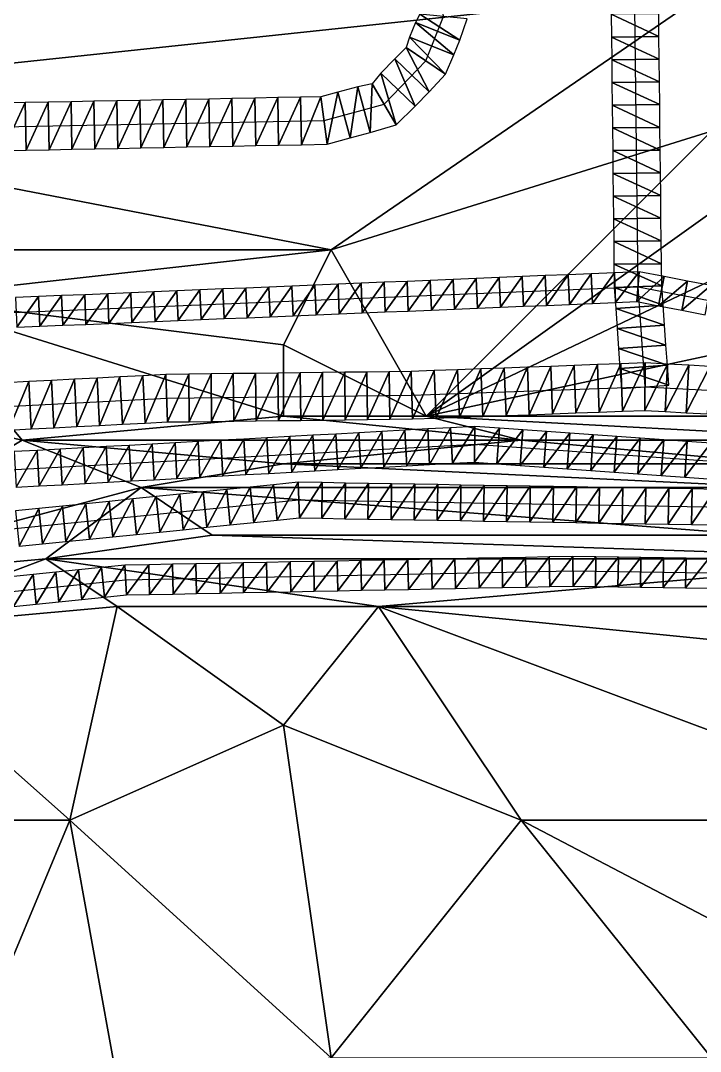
# Model space of a CAD drawing. Header units: metres. Extents: x -1103 to 901, y -902 to 905.
# Drawn here: x 75.9 to 133.1, y 146.5 to 233.3 of the extents above; entities that cross this region are included whole.
import ezdxf

# ---------------------------------------------------------------- set-up
doc = ezdxf.new("R2010")
doc.units = ezdxf.units.M
for name, color, linetype in [('OSM_PATH_AXES', 30, 'CONTINUOUS'), ('OSM_PATH_SURFACE', 30, 'CONTINUOUS'), ('OSM_ROAD_AXES', 2, 'CONTINUOUS'), ('OSM_ROAD_SURFACE', 9, 'CONTINUOUS'), ('OSM_TERRAIN', 3, 'CONTINUOUS')]:
    doc.layers.add(name, color=color, linetype=linetype)

msp = doc.modelspace()

# ---------------------------------------------------------------- linework, layer by layer
at = {"layer": 'OSM_PATH_AXES'}
for points in [[(-364.453, 59.153, 16.179), (-341.804, 70.058, 13.161), (-295.102, 90.683, 15.142), (-263.51, 105.447, 16.234), (-230.957, 122.599, 15.848), (-202.516, 135.793, 14.359), (-165.64, 145.503, 14.643), (-151.049, 149.34, 14.507), (-121.105, 157.215, 17.198), (-120.32, 157.425, 17.314), (-92.741, 166.36, 19.621), (-57.524, 175.683, 15.839), (-38.357, 180.704, 12.909), (-12.038, 188.18, 11.367), (16.216, 197.834, 13.39), (43.983, 204.945, 16.196), (54.55, 206.195, 16.411), (69.683, 208.506, 16.69), (127.826, 210.906, 16.029), (196.458, 197.69, 10.186)], [(143.257, 186.653, 12.843), (122.354, 186.952, 13.89), (84.705, 186.211, 15.717), (44.536, 182.086, 15.402), (18.515, 175.528, 11.884), (-4.09, 169.722, 9.372), (-37.45, 160.588, 9.181), (-72.435, 150.867, 11.8), (-113.787, 139.675, 12.889), (-137.365, 132.929, 12.352), (-150.85, 129.069, 12.113), (-169.83, 122.589, 11.608), (-190.312, 116.042, 11.88), (-211.336, 108.455, 13.007), (-235.135, 97.739, 13.162), (-263.223, 83.904, 13.248), (-287.718, 73.188, 12.414), (-315.551, 58.8, 10.88), (-350.746, 39.148, 13.019), (-374.334, 32.003, 16.515), (-405.462, 18.047, 17.05), (-437.816, -4.37, 15.202), (-467.871, -29.828, 13.844), (-502.07, -69.187, 12.193)]]:
    msp.add_polyline3d(points, dxfattribs=at)
at = {"layer": 'OSM_PATH_SURFACE'}
for points in [[(116.249, 209.177, 16.129), (118.084, 211.755, 16.112), (116.146, 211.675, 16.131)], [(116.249, 209.177, 16.129), (118.187, 209.257, 16.111), (118.084, 211.755, 16.112)], [(118.187, 209.257, 16.111), (120.022, 211.835, 16.094), (118.084, 211.755, 16.112)], [(118.187, 209.257, 16.111), (120.125, 209.337, 16.107), (120.022, 211.835, 16.094)], [(120.125, 209.337, 16.107), (121.96, 211.915, 16.076), (120.022, 211.835, 16.094)], [(120.125, 209.337, 16.107), (122.063, 209.417, 16.124), (121.96, 211.915, 16.076)], [(122.063, 209.417, 16.124), (123.898, 211.995, 16.093), (121.96, 211.915, 16.076)], [(122.063, 209.417, 16.124), (124.001, 209.497, 16.129), (123.898, 211.995, 16.093)], [(124.001, 209.497, 16.129), (125.836, 212.075, 16.109), (123.898, 211.995, 16.093)], [(124.001, 209.497, 16.129), (125.939, 209.577, 16.117), (125.836, 212.075, 16.109)], [(125.939, 209.577, 16.117), (127.921, 212.152, 16.113), (125.836, 212.075, 16.109)], [(125.939, 209.577, 16.117), (127.731, 209.66, 16.105), (127.921, 212.152, 16.113)], [(127.731, 209.66, 16.105), (130.023, 211.756, 16.098), (127.921, 212.152, 16.113)], [(127.731, 209.66, 16.105), (129.55, 209.301, 16.092), (130.023, 211.756, 16.098)], [(129.55, 209.301, 16.092), (131.984, 211.378, 16.084), (130.023, 211.756, 16.098)], [(94.93, 208.297, 16.677), (96.765, 210.875, 16.501), (94.827, 210.795, 16.519)], [(94.93, 208.297, 16.677), (96.868, 208.377, 16.659), (96.765, 210.875, 16.501)], [(96.868, 208.377, 16.659), (98.703, 210.955, 16.482), (96.765, 210.875, 16.501)], [(96.868, 208.377, 16.659), (98.806, 208.457, 16.64), (98.703, 210.955, 16.482)], [(98.806, 208.457, 16.64), (100.641, 211.035, 16.456), (98.703, 210.955, 16.482)], [(98.806, 208.457, 16.64), (100.744, 208.537, 16.532), (100.641, 211.035, 16.456)], [(100.744, 208.537, 16.532), (102.579, 211.115, 16.322), (100.641, 211.035, 16.456)], [(100.744, 208.537, 16.532), (102.682, 208.617, 16.398), (102.579, 211.115, 16.322)], [(102.682, 208.617, 16.398), (104.517, 211.195, 16.241), (102.579, 211.115, 16.322)], [(102.682, 208.617, 16.398), (104.62, 208.697, 16.264), (104.517, 211.195, 16.241)], [(104.62, 208.697, 16.264), (106.455, 211.275, 16.223), (104.517, 211.195, 16.241)], [(104.62, 208.697, 16.264), (106.558, 208.777, 16.222), (106.455, 211.275, 16.223)], [(106.558, 208.777, 16.222), (108.393, 211.355, 16.205), (106.455, 211.275, 16.223)], [(106.558, 208.777, 16.222), (108.496, 208.857, 16.203), (108.393, 211.355, 16.205)], [(108.496, 208.857, 16.203), (110.331, 211.435, 16.186), (108.393, 211.355, 16.205)], [(108.496, 208.857, 16.203), (110.434, 208.937, 16.185), (110.331, 211.435, 16.186)], [(110.434, 208.937, 16.185), (112.269, 211.515, 16.168), (110.331, 211.435, 16.186)], [(110.434, 208.937, 16.185), (112.373, 209.017, 16.166), (112.269, 211.515, 16.168)], [(112.373, 209.017, 16.166), (114.208, 211.595, 16.149), (112.269, 211.515, 16.168)], [(112.373, 209.017, 16.166), (114.311, 209.097, 16.148), (114.208, 211.595, 16.149)], [(114.311, 209.097, 16.148), (116.146, 211.675, 16.131), (114.208, 211.595, 16.149)], [(114.311, 209.097, 16.148), (116.249, 209.177, 16.129), (116.146, 211.675, 16.131)], [(129.55, 209.301, 16.092), (131.511, 208.923, 16.056), (131.984, 211.378, 16.084)], [(131.511, 208.923, 16.056), (133.945, 211.001, 16.063), (131.984, 211.378, 16.084)], [(131.511, 208.923, 16.056), (133.472, 208.546, 16.021), (133.945, 211.001, 16.063)], [(75.549, 207.497, 16.763), (77.384, 210.075, 16.685), (75.446, 209.995, 16.703)], [(75.549, 207.497, 16.763), (77.487, 207.577, 16.769), (77.384, 210.075, 16.685)], [(77.487, 207.577, 16.769), (79.322, 210.155, 16.666), (77.384, 210.075, 16.685)], [(77.487, 207.577, 16.769), (79.425, 207.657, 16.775), (79.322, 210.155, 16.666)], [(79.425, 207.657, 16.775), (81.26, 210.235, 16.648), (79.322, 210.155, 16.666)], [(79.425, 207.657, 16.775), (81.363, 207.737, 16.78), (81.26, 210.235, 16.648)], [(81.363, 207.737, 16.78), (83.198, 210.315, 16.629), (81.26, 210.235, 16.648)], [(81.363, 207.737, 16.78), (83.301, 207.817, 16.786), (83.198, 210.315, 16.629)], [(83.301, 207.817, 16.786), (85.136, 210.395, 16.611), (83.198, 210.315, 16.629)], [(83.301, 207.817, 16.786), (85.239, 207.897, 16.769), (85.136, 210.395, 16.611)], [(85.239, 207.897, 16.769), (87.074, 210.475, 16.593), (85.136, 210.395, 16.611)], [(85.239, 207.897, 16.769), (87.177, 207.977, 16.751), (87.074, 210.475, 16.593)], [(87.177, 207.977, 16.751), (89.012, 210.555, 16.574), (87.074, 210.475, 16.593)], [(87.177, 207.977, 16.751), (89.115, 208.057, 16.732), (89.012, 210.555, 16.574)], [(89.115, 208.057, 16.732), (90.95, 210.635, 16.556), (89.012, 210.555, 16.574)], [(89.115, 208.057, 16.732), (91.053, 208.137, 16.714), (90.95, 210.635, 16.556)], [(91.053, 208.137, 16.714), (92.888, 210.715, 16.537), (90.95, 210.635, 16.556)], [(91.053, 208.137, 16.714), (92.992, 208.217, 16.696), (92.888, 210.715, 16.537)], [(92.992, 208.217, 16.696), (94.827, 210.795, 16.519), (92.888, 210.715, 16.537)], [(92.992, 208.217, 16.696), (94.93, 208.297, 16.677), (94.827, 210.795, 16.519)], [(84.63, 187.459, 15.821), (82.664, 187.258, 15.912), (82.92, 184.771, 15.874)], [(84.63, 187.459, 15.821), (82.92, 184.771, 15.874), (84.78, 184.964, 15.78)], [(86.662, 187.5, 15.723), (84.63, 187.459, 15.821), (84.78, 184.964, 15.78)], [(86.662, 187.5, 15.723), (84.78, 184.964, 15.78), (86.711, 185, 15.681)], [(88.643, 187.539, 15.628), (86.662, 187.5, 15.723), (86.711, 185, 15.681)], [(88.643, 187.539, 15.628), (86.711, 185, 15.681), (88.693, 185.039, 15.58)], [(90.625, 187.578, 15.532), (88.643, 187.539, 15.628), (88.693, 185.039, 15.58)], [(90.625, 187.578, 15.532), (88.693, 185.039, 15.58), (90.674, 185.078, 15.479)], [(92.606, 187.617, 15.437), (90.625, 187.578, 15.532), (90.674, 185.078, 15.479)], [(92.606, 187.617, 15.437), (90.674, 185.078, 15.479), (92.656, 185.117, 15.377)], [(94.588, 187.656, 15.342), (92.606, 187.617, 15.437), (92.656, 185.117, 15.377)], [(94.588, 187.656, 15.342), (92.656, 185.117, 15.377), (94.637, 185.156, 15.276)], [(96.57, 187.695, 15.247), (94.588, 187.656, 15.342), (94.637, 185.156, 15.276)], [(96.57, 187.695, 15.247), (94.637, 185.156, 15.276), (96.619, 185.195, 15.175)], [(98.551, 187.734, 15.151), (96.57, 187.695, 15.247), (96.619, 185.195, 15.175)], [(98.551, 187.734, 15.151), (96.619, 185.195, 15.175), (98.6, 185.234, 15.077)], [(100.533, 187.773, 15.056), (98.551, 187.734, 15.151), (98.6, 185.234, 15.077)], [(100.533, 187.773, 15.056), (98.6, 185.234, 15.077), (100.582, 185.273, 14.981)], [(102.514, 187.812, 14.961), (100.533, 187.773, 15.056), (100.582, 185.273, 14.981)], [(102.514, 187.812, 14.961), (100.582, 185.273, 14.981), (102.563, 185.312, 14.886)], [(104.496, 187.851, 14.865), (102.514, 187.812, 14.961), (102.563, 185.312, 14.886)], [(104.496, 187.851, 14.865), (102.563, 185.312, 14.886), (104.545, 185.351, 14.791)], [(106.477, 187.89, 14.77), (104.496, 187.851, 14.865), (104.545, 185.351, 14.791)], [(106.477, 187.89, 14.77), (104.545, 185.351, 14.791), (106.526, 185.39, 14.695)], [(108.459, 187.929, 14.675), (106.477, 187.89, 14.77), (106.526, 185.39, 14.695)], [(108.459, 187.929, 14.675), (106.526, 185.39, 14.695), (108.508, 185.429, 14.6)], [(110.44, 187.968, 14.579), (108.459, 187.929, 14.675), (108.508, 185.429, 14.6)], [(110.44, 187.968, 14.579), (108.508, 185.429, 14.6), (110.489, 185.468, 14.505)], [(112.422, 188.007, 14.486), (110.44, 187.968, 14.579), (110.489, 185.468, 14.505)], [(112.422, 188.007, 14.486), (110.489, 185.468, 14.505), (112.471, 185.507, 14.409)], [(114.403, 188.046, 14.4), (112.422, 188.007, 14.486), (112.471, 185.507, 14.409)], [(114.403, 188.046, 14.4), (112.471, 185.507, 14.409), (114.453, 185.546, 14.314)], [(116.385, 188.085, 14.314), (114.403, 188.046, 14.4), (114.453, 185.546, 14.314)], [(116.385, 188.085, 14.314), (114.453, 185.546, 14.314), (116.434, 185.585, 14.219)], [(118.366, 188.124, 14.228), (116.385, 188.085, 14.314), (116.434, 185.585, 14.219)], [(118.366, 188.124, 14.228), (116.434, 185.585, 14.219), (118.416, 185.624, 14.123)], [(120.348, 188.163, 14.142), (118.366, 188.124, 14.228), (118.416, 185.624, 14.123)], [(120.348, 188.163, 14.142), (118.416, 185.624, 14.123), (120.397, 185.663, 14.028)], [(122.35, 188.202, 14.055), (120.348, 188.163, 14.142), (120.397, 185.663, 14.028)], [(122.35, 188.202, 14.055), (120.397, 185.663, 14.028), (122.358, 185.702, 13.934)], [(124.272, 188.175, 13.954), (122.35, 188.202, 14.055), (122.358, 185.702, 13.934)], [(124.272, 188.175, 13.954), (122.358, 185.702, 13.934), (124.236, 185.675, 13.842)], [(126.172, 188.148, 13.855), (124.272, 188.175, 13.954), (124.236, 185.675, 13.842)], [(126.172, 188.148, 13.855), (124.236, 185.675, 13.842), (126.137, 185.648, 13.745)], [(128.073, 188.121, 13.755), (126.172, 188.148, 13.855), (126.137, 185.648, 13.745)], [(128.073, 188.121, 13.755), (126.137, 185.648, 13.745), (128.037, 185.621, 13.645)], [(129.973, 188.093, 13.655), (128.073, 188.121, 13.755), (128.037, 185.621, 13.645)], [(129.973, 188.093, 13.655), (128.037, 185.621, 13.645), (129.937, 185.594, 13.544)], [(131.873, 188.066, 13.555), (129.973, 188.093, 13.655), (129.937, 185.594, 13.544)], [(131.873, 188.066, 13.555), (129.937, 185.594, 13.544), (131.837, 185.567, 13.444)], [(133.773, 188.039, 13.455), (131.873, 188.066, 13.555), (131.837, 185.567, 13.444)], [(133.773, 188.039, 13.455), (131.837, 185.567, 13.444), (133.738, 185.539, 13.344)], [(76.926, 186.669, 16.173), (75.013, 186.473, 16.25), (75.269, 183.986, 16.18)], [(76.926, 186.669, 16.173), (75.269, 183.986, 16.18), (77.181, 184.182, 16.103)], [(78.839, 186.865, 16.097), (76.926, 186.669, 16.173), (77.181, 184.182, 16.103)], [(78.839, 186.865, 16.097), (77.181, 184.182, 16.103), (79.094, 184.379, 16.027)], [(80.752, 187.062, 16.008), (78.839, 186.865, 16.097), (79.094, 184.379, 16.027)], [(80.752, 187.062, 16.008), (79.094, 184.379, 16.027), (81.007, 184.575, 15.951)], [(82.664, 187.258, 15.912), (80.752, 187.062, 16.008), (81.007, 184.575, 15.951)], [(82.664, 187.258, 15.912), (81.007, 184.575, 15.951), (82.92, 184.771, 15.874)]]:
    msp.add_3dface(points, dxfattribs=at)
at = {"layer": 'OSM_ROAD_AXES'}
for points in [[(21.533, 220.638, 15.284), (43.275, 222.971, 16.087), (68.555, 224.243, 16.043), (101.407, 224.896, 16.074), (106.459, 226.267, 16.066), (109.963, 229.916, 16.032), (111.466, 233.643, 15.997), (107.708, 271.067, 14.313), (105.011, 294.423, 14.925), (102.391, 315.823, 14.605), (98.025, 345.66, 14.245), (92.553, 382.243, 10.988), (91.282, 387.186, 10.388), (89.359, 392.672, 9.962), (83.688, 401.441, 9.343), (76.68, 410.454, 8.796), (72.9, 413.85, 8.624), (68.08, 415.32, 8.564), (62.299, 414.292, 8.719), (57.856, 410.897, 9.039), (4.488, 356.265, 14.73)], [(128.423, 202.49, 15.851), (127.826, 210.906, 16.029), (127.483, 241.506, 15.728), (126.334, 274.086, 14.216), (125.704, 293.306, 13.958)], [(-198.127, 130.982, 13.763), (-148.242, 145.403, 14.161), (-119.491, 153.72, 16.472), (-96.964, 160.234, 18.352), (-36.953, 175.738, 12.061), (3.04, 187.306, 11.626), (41.905, 197.182, 16.052), (54.318, 199.482, 16.67), (70.899, 200.632, 16.818), (88.165, 201.517, 16.692), (108.791, 201.771, 16.13), (128.423, 202.49, 15.851), (142.682, 201.727, 15.306), (159.981, 200.687, 13.912), (196.204, 192.824, 9.832), (234.715, 183.623, 11.492), (340.831, 155.71, 17.129)], [(-370.819, 47.165, 17.241), (-335.923, 64.163, 12.317), (-224.192, 116.849, 14.848), (-198.249, 125.232, 13.23), (-152.763, 138.735, 13.315), (-145.379, 140.891, 13.6), (-102.955, 153.311, 16.503), (-45.442, 167.599, 12.299), (-35.737, 170.397, 10.915), (4.521, 182.031, 11.083), (38.467, 191.453, 15.186), (65.748, 194.992, 16.796), (114.075, 197.646, 15.56), (161.506, 194.251, 12.963)], [(140.129, 192.249, 14.001), (99.285, 192.946, 15.816), (43.983, 187.35, 15.57), (-34.145, 167.267, 10.105), (-45.807, 164.27, 11.675), (-84.395, 153.631, 14.759), (-133.253, 139.94, 13.632), (-141.886, 137.408, 13.111), (-162.081, 131.48, 12.502), (-196.027, 118.596, 12.56), (-220.81, 108.422, 13.68), (-332.143, 55.327, 11.351), (-361.634, 42.897, 15.237), (-380.911, 35.067, 18.339), (-406.633, 22.769, 18.543), (-417.997, 23.255, 18.52)]]:
    msp.add_polyline3d(points, dxfattribs=at)
at = {"layer": 'OSM_ROAD_SURFACE'}
for points in [[(112.82, 231.653, 16.068), (109.475, 233.831, 16.051), (109.11, 233.149, 16.048)], [(112.82, 231.653, 16.068), (113.457, 233.455, 16.05), (109.475, 233.831, 16.051)], [(129.59, 231.966, 16.064), (129.569, 233.878, 16.065), (125.569, 233.834, 16.06)], [(129.59, 231.966, 16.064), (125.569, 233.834, 16.06), (125.59, 231.921, 16.08)], [(112.319, 230.41, 16.08), (109.11, 233.149, 16.048), (108.609, 231.907, 16.061)], [(112.319, 230.41, 16.08), (112.82, 231.653, 16.068), (109.11, 233.149, 16.048)], [(111.618, 228.793, 16.096), (108.609, 231.907, 16.061), (108.308, 231.04, 16.069)], [(111.618, 228.793, 16.096), (112.319, 230.41, 16.08), (108.609, 231.907, 16.061)], [(129.611, 230.053, 16.046), (129.59, 231.966, 16.064), (125.59, 231.921, 16.08)], [(129.611, 230.053, 16.046), (125.59, 231.921, 16.08), (125.612, 230.009, 16.095)], [(110.238, 227.315, 16.109), (108.308, 231.04, 16.069), (107.352, 230.085, 16.078)], [(110.238, 227.315, 16.109), (111.618, 228.793, 16.096), (108.308, 231.04, 16.069)], [(109.07, 226.098, 16.12), (107.352, 230.085, 16.078), (106.184, 228.869, 16.089)], [(109.07, 226.098, 16.12), (110.238, 227.315, 16.109), (107.352, 230.085, 16.078)], [(129.633, 228.141, 16.027), (129.611, 230.053, 16.046), (125.612, 230.009, 16.095)], [(129.633, 228.141, 16.027), (125.612, 230.009, 16.095), (125.633, 228.096, 16.077)], [(107.471, 224.542, 16.135), (106.184, 228.869, 16.089), (105.447, 227.992, 16.097)], [(107.471, 224.542, 16.135), (109.07, 226.098, 16.12), (106.184, 228.869, 16.089)], [(103.615, 223.423, 16.142), (104.251, 227.74, 16.098), (102.567, 227.283, 16.101)], [(103.615, 223.423, 16.142), (105.299, 223.88, 16.139), (104.251, 227.74, 16.098)], [(105.299, 223.88, 16.139), (105.447, 227.992, 16.097), (104.251, 227.74, 16.098)], [(105.299, 223.88, 16.139), (107.471, 224.542, 16.135), (105.447, 227.992, 16.097)], [(129.654, 226.228, 16.009), (129.633, 228.141, 16.027), (125.633, 228.096, 16.077)], [(129.654, 226.228, 16.009), (125.633, 228.096, 16.077), (125.655, 226.184, 16.058)], [(78.257, 222.435, 16.122), (80.11, 226.473, 16.083), (78.178, 226.435, 16.081)], [(78.257, 222.435, 16.122), (80.19, 222.474, 16.124), (80.11, 226.473, 16.083)], [(80.19, 222.474, 16.124), (82.043, 226.511, 16.085), (80.11, 226.473, 16.083)], [(80.19, 222.474, 16.124), (82.122, 222.512, 16.126), (82.043, 226.511, 16.085)], [(82.122, 222.512, 16.126), (83.975, 226.55, 16.087), (82.043, 226.511, 16.085)], [(82.122, 222.512, 16.126), (84.055, 222.551, 16.128), (83.975, 226.55, 16.087)], [(84.055, 222.551, 16.128), (85.908, 226.588, 16.089), (83.975, 226.55, 16.087)], [(84.055, 222.551, 16.128), (85.987, 222.589, 16.13), (85.908, 226.588, 16.089)], [(85.987, 222.589, 16.13), (87.84, 226.627, 16.091), (85.908, 226.588, 16.089)], [(85.987, 222.589, 16.13), (87.92, 222.627, 16.132), (87.84, 226.627, 16.091)], [(87.92, 222.627, 16.132), (89.773, 226.665, 16.092), (87.84, 226.627, 16.091)], [(87.92, 222.627, 16.132), (89.852, 222.666, 16.133), (89.773, 226.665, 16.092)], [(89.852, 222.666, 16.133), (91.705, 226.703, 16.094), (89.773, 226.665, 16.092)], [(89.852, 222.666, 16.133), (91.785, 222.704, 16.135), (91.705, 226.703, 16.094)], [(91.785, 222.704, 16.135), (93.638, 226.742, 16.096), (91.705, 226.703, 16.094)], [(91.785, 222.704, 16.135), (93.717, 222.742, 16.137), (93.638, 226.742, 16.096)], [(93.717, 222.742, 16.137), (95.57, 226.78, 16.098), (93.638, 226.742, 16.096)], [(93.717, 222.742, 16.137), (95.65, 222.781, 16.139), (95.57, 226.78, 16.098)], [(95.65, 222.781, 16.139), (97.503, 226.818, 16.1), (95.57, 226.78, 16.098)], [(95.65, 222.781, 16.139), (97.582, 222.819, 16.141), (97.503, 226.818, 16.1)], [(97.582, 222.819, 16.141), (99.435, 226.857, 16.102), (97.503, 226.818, 16.1)], [(97.582, 222.819, 16.141), (99.515, 222.858, 16.143), (99.435, 226.857, 16.102)], [(99.515, 222.858, 16.143), (101.136, 226.877, 16.103), (99.435, 226.857, 16.102)], [(99.515, 222.858, 16.143), (101.679, 222.914, 16.144), (101.136, 226.877, 16.103)], [(101.679, 222.914, 16.144), (102.567, 227.283, 16.101), (101.136, 226.877, 16.103)], [(101.679, 222.914, 16.144), (103.615, 223.423, 16.142), (102.567, 227.283, 16.101)], [(74.393, 222.359, 16.119), (76.246, 226.396, 16.08), (74.313, 226.358, 16.078)], [(74.393, 222.359, 16.119), (76.325, 222.397, 16.121), (76.246, 226.396, 16.08)], [(76.325, 222.397, 16.121), (78.178, 226.435, 16.081), (76.246, 226.396, 16.08)], [(76.325, 222.397, 16.121), (78.257, 222.435, 16.122), (78.178, 226.435, 16.081)], [(129.676, 224.316, 15.99), (129.654, 226.228, 16.009), (125.655, 226.184, 16.058)], [(129.676, 224.316, 15.99), (125.655, 226.184, 16.058), (125.676, 224.271, 16.039)], [(129.697, 222.403, 15.974), (129.676, 224.316, 15.99), (125.676, 224.271, 16.039)], [(129.697, 222.403, 15.974), (125.676, 224.271, 16.039), (125.697, 222.359, 16.021)], [(129.719, 220.491, 15.973), (129.697, 222.403, 15.974), (125.697, 222.359, 16.021)], [(129.719, 220.491, 15.973), (125.697, 222.359, 16.021), (125.719, 220.446, 16.011)], [(129.74, 218.578, 15.994), (129.719, 220.491, 15.973), (125.719, 220.446, 16.011)], [(129.74, 218.578, 15.994), (125.719, 220.446, 16.011), (125.74, 218.534, 16.011)], [(129.761, 216.666, 16.03), (129.74, 218.578, 15.994), (125.74, 218.534, 16.011)], [(129.761, 216.666, 16.03), (125.74, 218.534, 16.011), (125.762, 216.621, 16.01)], [(129.783, 214.753, 16.066), (129.761, 216.666, 16.03), (125.762, 216.621, 16.01)], [(129.783, 214.753, 16.066), (125.762, 216.621, 16.01), (125.783, 214.709, 16.03)], [(129.804, 212.841, 16.073), (129.783, 214.753, 16.066), (125.783, 214.709, 16.03)], [(129.804, 212.841, 16.073), (125.783, 214.709, 16.03), (125.804, 212.796, 16.065)], [(129.824, 210.984, 16.066), (129.804, 212.841, 16.073), (125.804, 212.796, 16.065)], [(129.824, 210.984, 16.066), (125.804, 212.796, 16.065), (125.827, 210.828, 16.092)], [(129.94, 209.364, 16.058), (129.824, 210.984, 16.066), (125.827, 210.828, 16.092)], [(129.94, 209.364, 16.058), (125.827, 210.828, 16.092), (125.95, 209.081, 16.085)], [(130.059, 207.681, 16.022), (129.94, 209.364, 16.058), (125.95, 209.081, 16.085)], [(130.059, 207.681, 16.022), (125.95, 209.081, 16.085), (126.069, 207.398, 16.074)], [(130.179, 205.998, 15.987), (130.059, 207.681, 16.022), (126.069, 207.398, 16.074)], [(130.179, 205.998, 15.987), (126.069, 207.398, 16.074), (126.189, 205.715, 16.039)], [(130.298, 204.315, 15.95), (130.179, 205.998, 15.987), (126.189, 205.715, 16.039)], [(130.298, 204.315, 15.95), (126.189, 205.715, 16.039), (126.308, 204.032, 16.003)], [(110.827, 199.844, 16.094), (112.644, 203.914, 16.133), (110.681, 203.842, 16.151)], [(110.827, 199.844, 16.094), (112.791, 199.916, 16.054), (112.644, 203.914, 16.133)], [(112.791, 199.916, 16.054), (114.607, 203.986, 16.126), (112.644, 203.914, 16.133)], [(112.791, 199.916, 16.054), (114.754, 199.988, 16.054), (114.607, 203.986, 16.126)], [(114.754, 199.988, 16.054), (116.571, 204.057, 16.128), (114.607, 203.986, 16.126)], [(114.754, 199.988, 16.054), (116.717, 200.06, 16.023), (116.571, 204.057, 16.128)], [(116.717, 200.06, 16.023), (118.534, 204.129, 16.116), (116.571, 204.057, 16.128)], [(116.717, 200.06, 16.023), (118.68, 200.132, 15.986), (118.534, 204.129, 16.116)], [(118.68, 200.132, 15.986), (120.497, 204.201, 16.09), (118.534, 204.129, 16.116)], [(118.68, 200.132, 15.986), (120.643, 200.204, 15.95), (120.497, 204.201, 16.09)], [(120.643, 200.204, 15.95), (122.46, 204.273, 16.063), (120.497, 204.201, 16.09)], [(120.643, 200.204, 15.95), (122.606, 200.276, 15.913), (122.46, 204.273, 16.063)], [(122.606, 200.276, 15.913), (124.423, 204.345, 16.036), (122.46, 204.273, 16.063)], [(122.606, 200.276, 15.913), (124.569, 200.348, 15.876), (124.423, 204.345, 16.036)], [(124.569, 200.348, 15.876), (126.386, 204.417, 16.01), (124.423, 204.345, 16.036)], [(124.569, 200.348, 15.876), (126.533, 200.419, 15.84), (126.386, 204.417, 16.01)], [(130.418, 202.631, 15.867), (130.298, 204.315, 15.95), (126.308, 204.032, 16.003)], [(130.418, 202.631, 15.867), (126.308, 204.032, 16.003), (126.428, 202.349, 15.935)], [(126.533, 200.419, 15.84), (128.435, 204.49, 15.981), (126.386, 204.417, 16.01)], [(126.533, 200.419, 15.84), (128.41, 200.49, 15.805), (128.435, 204.49, 15.981)], [(128.41, 200.49, 15.805), (130.312, 204.392, 15.952), (128.435, 204.49, 15.981)], [(128.41, 200.49, 15.805), (130.098, 200.397, 15.766), (130.312, 204.392, 15.952)], [(130.098, 200.397, 15.766), (132.094, 204.296, 15.912), (130.312, 204.392, 15.952)], [(130.098, 200.397, 15.766), (131.881, 200.302, 15.725), (132.094, 204.296, 15.912)], [(131.881, 200.302, 15.725), (133.877, 204.201, 15.871), (132.094, 204.296, 15.912)], [(131.881, 200.302, 15.725), (133.663, 200.207, 15.684), (133.877, 204.201, 15.871)], [(76.756, 198.93, 16.862), (78.47, 203.023, 16.779), (76.552, 202.924, 16.793)], [(76.756, 198.93, 16.862), (78.675, 199.028, 16.847), (78.47, 203.023, 16.779)], [(78.675, 199.028, 16.847), (80.389, 203.121, 16.765), (78.47, 203.023, 16.779)], [(78.675, 199.028, 16.847), (80.593, 199.126, 16.833), (80.389, 203.121, 16.765)], [(80.593, 199.126, 16.833), (82.307, 203.219, 16.75), (80.389, 203.121, 16.765)], [(80.593, 199.126, 16.833), (82.512, 199.225, 16.819), (82.307, 203.219, 16.75)], [(82.512, 199.225, 16.819), (84.226, 203.318, 16.736), (82.307, 203.219, 16.75)], [(82.512, 199.225, 16.819), (84.43, 199.323, 16.805), (84.226, 203.318, 16.736)], [(84.43, 199.323, 16.805), (86.144, 203.416, 16.722), (84.226, 203.318, 16.736)], [(84.43, 199.323, 16.805), (86.349, 199.421, 16.791), (86.144, 203.416, 16.722)], [(86.349, 199.421, 16.791), (88.101, 203.516, 16.72), (86.144, 203.416, 16.722)], [(86.349, 199.421, 16.791), (88.229, 199.518, 16.777), (88.101, 203.516, 16.72)], [(88.229, 199.518, 16.777), (90.015, 203.54, 16.725), (88.101, 203.516, 16.72)], [(88.229, 199.518, 16.777), (90.065, 199.54, 16.765), (90.015, 203.54, 16.725)], [(90.065, 199.54, 16.765), (91.89, 203.563, 16.73), (90.015, 203.54, 16.725)], [(90.065, 199.54, 16.765), (91.94, 199.563, 16.752), (91.89, 203.563, 16.73)], [(91.94, 199.563, 16.752), (93.766, 203.586, 16.735), (91.89, 203.563, 16.73)], [(91.94, 199.563, 16.752), (93.815, 199.586, 16.729), (93.766, 203.586, 16.735)], [(93.815, 199.586, 16.729), (95.641, 203.609, 16.74), (93.766, 203.586, 16.735)], [(93.815, 199.586, 16.729), (95.69, 199.61, 16.672), (95.641, 203.609, 16.74)], [(95.69, 199.61, 16.672), (97.516, 203.632, 16.745), (95.641, 203.609, 16.74)], [(95.69, 199.61, 16.672), (97.565, 199.633, 16.614), (97.516, 203.632, 16.745)], [(97.565, 199.633, 16.614), (99.391, 203.655, 16.682), (97.516, 203.632, 16.745)], [(97.565, 199.633, 16.614), (99.44, 199.656, 16.557), (99.391, 203.655, 16.682)], [(99.44, 199.656, 16.557), (101.266, 203.679, 16.597), (99.391, 203.655, 16.682)], [(99.44, 199.656, 16.557), (101.315, 199.679, 16.498), (101.266, 203.679, 16.597)], [(101.315, 199.679, 16.498), (103.141, 203.702, 16.5), (101.266, 203.679, 16.597)], [(101.315, 199.679, 16.498), (103.19, 199.702, 16.416), (103.141, 203.702, 16.5)], [(103.19, 199.702, 16.416), (105.016, 203.725, 16.372), (103.141, 203.702, 16.5)], [(103.19, 199.702, 16.416), (105.066, 199.725, 16.335), (105.016, 203.725, 16.372)], [(105.066, 199.725, 16.335), (106.891, 203.748, 16.244), (105.016, 203.725, 16.372)], [(105.066, 199.725, 16.335), (106.941, 199.748, 16.253), (106.891, 203.748, 16.244)], [(106.941, 199.748, 16.253), (108.742, 203.771, 16.17), (106.891, 203.748, 16.244)], [(106.941, 199.748, 16.253), (108.841, 199.772, 16.17), (108.742, 203.771, 16.17)], [(108.841, 199.772, 16.17), (110.681, 203.842, 16.151), (108.742, 203.771, 16.17)], [(108.841, 199.772, 16.17), (110.827, 199.844, 16.094), (110.681, 203.842, 16.151)], [(74.838, 198.831, 16.875), (76.552, 202.924, 16.793), (74.633, 202.826, 16.807)], [(74.838, 198.831, 16.875), (76.756, 198.93, 16.862), (76.552, 202.924, 16.793)], [(104.492, 195.618, 15.944), (106.26, 198.719, 16.053), (104.327, 198.613, 16.089)], [(104.492, 195.618, 15.944), (106.425, 195.724, 15.889), (106.26, 198.719, 16.053)], [(106.425, 195.724, 15.889), (108.193, 198.825, 16.018), (106.26, 198.719, 16.053)], [(106.425, 195.724, 15.889), (108.358, 195.83, 15.841), (108.193, 198.825, 16.018)], [(108.358, 195.83, 15.841), (110.126, 198.932, 15.966), (108.193, 198.825, 16.018)], [(108.358, 195.83, 15.841), (110.291, 195.936, 15.794), (110.126, 198.932, 15.966)], [(110.291, 195.936, 15.794), (112.059, 199.038, 15.896), (110.126, 198.932, 15.966)], [(110.291, 195.936, 15.794), (112.224, 196.042, 15.733), (112.059, 199.038, 15.896)], [(112.224, 196.042, 15.733), (114.088, 199.146, 15.827), (112.059, 199.038, 15.896)], [(112.224, 196.042, 15.733), (114.061, 196.146, 15.657), (114.088, 199.146, 15.827)], [(114.061, 196.146, 15.657), (116.158, 199.001, 15.718), (114.088, 199.146, 15.827)], [(114.061, 196.146, 15.657), (115.944, 196.009, 15.585), (116.158, 199.001, 15.718)], [(115.944, 196.009, 15.585), (118.135, 198.859, 15.613), (116.158, 199.001, 15.718)], [(115.944, 196.009, 15.585), (117.92, 195.867, 15.468), (118.135, 198.859, 15.613)], [(117.92, 195.867, 15.468), (120.111, 198.718, 15.508), (118.135, 198.859, 15.613)], [(117.92, 195.867, 15.468), (119.897, 195.726, 15.349), (120.111, 198.718, 15.508)], [(119.897, 195.726, 15.349), (122.087, 198.576, 15.404), (120.111, 198.718, 15.508)], [(89.027, 194.768, 16.456), (90.796, 197.87, 16.387), (88.862, 197.764, 16.463)], [(89.027, 194.768, 16.456), (90.96, 194.874, 16.417), (90.796, 197.87, 16.387)], [(90.96, 194.874, 16.417), (92.729, 197.976, 16.312), (90.796, 197.87, 16.387)], [(90.96, 194.874, 16.417), (92.893, 194.981, 16.355), (92.729, 197.976, 16.312)], [(92.893, 194.981, 16.355), (94.662, 198.082, 16.267), (92.729, 197.976, 16.312)], [(92.893, 194.981, 16.355), (94.826, 195.087, 16.286), (94.662, 198.082, 16.267)], [(94.826, 195.087, 16.286), (96.595, 198.188, 16.232), (94.662, 198.082, 16.267)], [(94.826, 195.087, 16.286), (96.759, 195.193, 16.218), (96.595, 198.188, 16.232)], [(96.759, 195.193, 16.218), (98.528, 198.295, 16.196), (96.595, 198.188, 16.232)], [(96.759, 195.193, 16.218), (98.692, 195.299, 16.149), (98.528, 198.295, 16.196)], [(98.692, 195.299, 16.149), (100.461, 198.401, 16.16), (98.528, 198.295, 16.196)], [(98.692, 195.299, 16.149), (100.625, 195.405, 16.081), (100.461, 198.401, 16.16)], [(100.625, 195.405, 16.081), (102.394, 198.507, 16.125), (100.461, 198.401, 16.16)], [(100.625, 195.405, 16.081), (102.559, 195.511, 16.012), (102.394, 198.507, 16.125)], [(102.559, 195.511, 16.012), (104.327, 198.613, 16.089), (102.394, 198.507, 16.125)], [(102.559, 195.511, 16.012), (104.492, 195.618, 15.944), (104.327, 198.613, 16.089)], [(119.897, 195.726, 15.349), (121.873, 195.584, 15.23), (122.087, 198.576, 15.404)], [(121.873, 195.584, 15.23), (124.064, 198.435, 15.299), (122.087, 198.576, 15.404)], [(121.873, 195.584, 15.23), (123.849, 195.443, 15.111), (124.064, 198.435, 15.299)], [(123.849, 195.443, 15.111), (126.04, 198.294, 15.195), (124.064, 198.435, 15.299)], [(123.849, 195.443, 15.111), (125.826, 195.301, 14.991), (126.04, 198.294, 15.195)], [(125.826, 195.301, 14.991), (128.016, 198.152, 15.09), (126.04, 198.294, 15.195)], [(125.826, 195.301, 14.991), (127.802, 195.16, 14.872), (128.016, 198.152, 15.09)], [(127.802, 195.16, 14.872), (129.992, 198.011, 14.985), (128.016, 198.152, 15.09)], [(127.802, 195.16, 14.872), (129.778, 195.018, 14.753), (129.992, 198.011, 14.985)], [(129.778, 195.018, 14.753), (131.969, 197.869, 14.909), (129.992, 198.011, 14.985)], [(129.778, 195.018, 14.753), (131.755, 194.877, 14.633), (131.969, 197.869, 14.909)], [(131.755, 194.877, 14.633), (133.945, 197.728, 14.834), (131.969, 197.869, 14.909)], [(75.495, 194.025, 16.711), (77.264, 197.127, 16.817), (75.331, 197.021, 16.852)], [(75.495, 194.025, 16.711), (77.429, 194.131, 16.676), (77.264, 197.127, 16.817)], [(77.429, 194.131, 16.676), (79.197, 197.233, 16.779), (77.264, 197.127, 16.817)], [(77.429, 194.131, 16.676), (79.362, 194.238, 16.641), (79.197, 197.233, 16.779)], [(79.362, 194.238, 16.641), (81.13, 197.339, 16.74), (79.197, 197.233, 16.779)], [(79.362, 194.238, 16.641), (81.295, 194.344, 16.605), (81.13, 197.339, 16.74)], [(81.295, 194.344, 16.605), (83.063, 197.445, 16.69), (81.13, 197.339, 16.74)], [(81.295, 194.344, 16.605), (83.228, 194.45, 16.57), (83.063, 197.445, 16.69)], [(83.228, 194.45, 16.57), (84.996, 197.551, 16.614), (83.063, 197.445, 16.69)], [(83.228, 194.45, 16.57), (85.161, 194.556, 16.534), (84.996, 197.551, 16.614)], [(85.161, 194.556, 16.534), (86.929, 197.658, 16.539), (84.996, 197.551, 16.614)], [(85.161, 194.556, 16.534), (87.094, 194.662, 16.495), (86.929, 197.658, 16.539)], [(87.094, 194.662, 16.495), (88.862, 197.764, 16.463), (86.929, 197.658, 16.539)], [(87.094, 194.662, 16.495), (89.027, 194.768, 16.456), (88.862, 197.764, 16.463)], [(131.755, 194.877, 14.633), (133.731, 194.735, 14.514), (133.945, 197.728, 14.834)], [(99.221, 194.445, 15.974), (97.159, 194.239, 16.031), (97.461, 191.254, 15.837)], [(99.221, 194.445, 15.974), (97.461, 191.254, 15.837), (99.349, 191.448, 15.77)], [(101.255, 194.413, 15.877), (99.221, 194.445, 15.974), (99.349, 191.448, 15.77)], [(101.255, 194.413, 15.877), (99.349, 191.448, 15.77), (101.204, 191.413, 15.689)], [(103.2, 194.38, 15.783), (101.255, 194.413, 15.877), (101.204, 191.413, 15.689)], [(103.2, 194.38, 15.783), (101.204, 191.413, 15.689), (103.149, 191.38, 15.605)], [(105.145, 194.346, 15.689), (103.2, 194.38, 15.783), (103.149, 191.38, 15.605)], [(105.145, 194.346, 15.689), (103.149, 191.38, 15.605), (105.094, 191.347, 15.521)], [(107.09, 194.313, 15.596), (105.145, 194.346, 15.689), (105.094, 191.347, 15.521)], [(91.234, 193.639, 16.247), (89.259, 193.439, 16.32), (89.561, 190.455, 16.086)], [(91.234, 193.639, 16.247), (89.561, 190.455, 16.086), (91.536, 190.654, 16.049)], [(93.209, 193.839, 16.163), (91.234, 193.639, 16.247), (91.536, 190.654, 16.049)], [(93.209, 193.839, 16.163), (91.536, 190.654, 16.049), (93.511, 190.854, 15.978)], [(95.184, 194.039, 16.085), (93.209, 193.839, 16.163), (93.511, 190.854, 15.978)], [(95.184, 194.039, 16.085), (93.511, 190.854, 15.978), (95.486, 191.054, 15.908)], [(97.159, 194.239, 16.031), (95.184, 194.039, 16.085), (95.486, 191.054, 15.908)], [(97.159, 194.239, 16.031), (95.486, 191.054, 15.908), (97.461, 191.254, 15.837)], [(107.09, 194.313, 15.596), (105.094, 191.347, 15.521), (107.039, 191.314, 15.437)], [(109.035, 194.28, 15.502), (107.09, 194.313, 15.596), (107.039, 191.314, 15.437)], [(109.035, 194.28, 15.502), (107.039, 191.314, 15.437), (108.984, 191.28, 15.353)], [(110.98, 194.247, 15.408), (109.035, 194.28, 15.502), (108.984, 191.28, 15.353)], [(110.98, 194.247, 15.408), (108.984, 191.28, 15.353), (110.929, 191.247, 15.269)], [(112.925, 194.214, 15.315), (110.98, 194.247, 15.408), (110.929, 191.247, 15.269)], [(112.925, 194.214, 15.315), (110.929, 191.247, 15.269), (112.874, 191.214, 15.185)], [(114.87, 194.18, 15.221), (112.925, 194.214, 15.315), (112.874, 191.214, 15.185)], [(114.87, 194.18, 15.221), (112.874, 191.214, 15.185), (114.819, 191.181, 15.101)], [(116.815, 194.147, 15.127), (114.87, 194.18, 15.221), (114.819, 191.181, 15.101)], [(116.815, 194.147, 15.127), (114.819, 191.181, 15.101), (116.764, 191.148, 15.017)], [(118.76, 194.114, 15.034), (116.815, 194.147, 15.127), (116.764, 191.148, 15.017)], [(118.76, 194.114, 15.034), (116.764, 191.148, 15.017), (118.709, 191.115, 14.932)], [(120.705, 194.081, 14.94), (118.76, 194.114, 15.034), (118.709, 191.115, 14.932)], [(120.705, 194.081, 14.94), (118.709, 191.115, 14.932), (120.654, 191.081, 14.848)], [(122.65, 194.048, 14.846), (120.705, 194.081, 14.94), (120.654, 191.081, 14.848)], [(122.65, 194.048, 14.846), (120.654, 191.081, 14.848), (122.599, 191.048, 14.764)], [(124.595, 194.015, 14.752), (122.65, 194.048, 14.846), (122.599, 191.048, 14.764)], [(124.595, 194.015, 14.752), (122.599, 191.048, 14.764), (124.543, 191.015, 14.68)], [(126.54, 193.981, 14.662), (124.595, 194.015, 14.752), (124.543, 191.015, 14.68)], [(126.54, 193.981, 14.662), (124.543, 191.015, 14.68), (126.488, 190.982, 14.592)], [(128.484, 193.948, 14.573), (126.54, 193.981, 14.662), (126.488, 190.982, 14.592)], [(128.484, 193.948, 14.573), (126.488, 190.982, 14.592), (128.433, 190.949, 14.504)], [(130.429, 193.915, 14.484), (128.484, 193.948, 14.573), (128.433, 190.949, 14.504)], [(130.429, 193.915, 14.484), (128.433, 190.949, 14.504), (130.378, 190.915, 14.415)], [(132.374, 193.882, 14.396), (130.429, 193.915, 14.484), (130.378, 190.915, 14.415)], [(132.374, 193.882, 14.396), (130.378, 190.915, 14.415), (132.323, 190.882, 14.327)], [(134.319, 193.849, 14.307), (132.374, 193.882, 14.396), (132.323, 190.882, 14.327)], [(134.319, 193.849, 14.307), (132.323, 190.882, 14.327), (134.268, 190.849, 14.238)], [(81.358, 192.64, 16.518), (79.383, 192.44, 16.558), (79.685, 189.455, 16.227)], [(81.358, 192.64, 16.518), (79.685, 189.455, 16.227), (81.66, 189.655, 16.196)], [(83.333, 192.84, 16.465), (81.358, 192.64, 16.518), (81.66, 189.655, 16.196)], [(83.333, 192.84, 16.465), (81.66, 189.655, 16.196), (83.635, 189.855, 16.168)], [(85.308, 193.04, 16.421), (83.333, 192.84, 16.465), (83.635, 189.855, 16.168)], [(85.308, 193.04, 16.421), (83.635, 189.855, 16.168), (85.61, 190.055, 16.141)], [(87.283, 193.239, 16.391), (85.308, 193.04, 16.421), (85.61, 190.055, 16.141)], [(87.283, 193.239, 16.391), (85.61, 190.055, 16.141), (87.585, 190.255, 16.114)], [(89.259, 193.439, 16.32), (87.283, 193.239, 16.391), (87.585, 190.255, 16.114)], [(89.259, 193.439, 16.32), (87.585, 190.255, 16.114), (89.561, 190.455, 16.086)], [(77.408, 192.24, 16.589), (75.433, 192.04, 16.621), (75.735, 189.056, 16.333)], [(77.408, 192.24, 16.589), (75.735, 189.056, 16.333), (77.71, 189.255, 16.28)], [(79.383, 192.44, 16.558), (77.408, 192.24, 16.589), (77.71, 189.255, 16.28)], [(79.383, 192.44, 16.558), (77.71, 189.255, 16.28), (79.685, 189.455, 16.227)]]:
    msp.add_3dface(points, dxfattribs=at)
at = {"layer": 'OSM_TERRAIN'}
for points in [[(68, 242, 16.134), (40, 226, 15.992), (134, 236, 15.998)], [(102, 214, 16.186), (134, 236, 15.998), (40, 226, 15.992)], [(102, 214, 16.186), (134, 224, 15.883), (134, 236, 15.998)], [(74, 214, 16.266), (102, 214, 16.186), (40, 226, 15.992)], [(102, 214, 16.186), (110, 200, 16.107), (134, 224, 15.883)], [(110, 200, 16.107), (138, 220, 15.994), (134, 224, 15.883)], [(110, 200, 16.107), (138, 206, 15.824), (152, 220, 15.904)], [(110, 200, 16.107), (152, 220, 15.904), (138, 220, 15.994)], [(66, 210, 16.688), (98, 206, 16.722), (102, 214, 16.186)], [(66, 210, 16.688), (102, 214, 16.186), (74, 214, 16.266)], [(98, 206, 16.722), (110, 200, 16.107), (102, 214, 16.186)], [(58, 202, 16.869), (76, 198, 16.833), (66, 210, 16.688)], [(76, 198, 16.833), (98, 200, 16.655), (66, 210, 16.688)], [(98, 200, 16.655), (98, 206, 16.722), (66, 210, 16.688)], [(98, 200, 16.655), (110, 200, 16.107), (98, 206, 16.722)], [(110, 200, 16.107), (138, 200, 15.536), (138, 206, 15.824)], [(56, 186, 16.695), (76, 198, 16.833), (58, 202, 16.869)], [(76, 198, 16.833), (118, 198, 15.394), (98, 200, 16.655)], [(118, 198, 15.394), (110, 200, 16.107), (98, 200, 16.655)], [(118, 198, 15.394), (148, 198, 14.241), (110, 200, 16.107)], [(148, 198, 14.241), (138, 200, 15.536), (110, 200, 16.107)], [(56, 186, 16.695), (86, 194, 16.442), (76, 198, 16.833)], [(86, 194, 16.442), (98, 196, 16.255), (76, 198, 16.833)], [(98, 196, 16.255), (118, 198, 15.394), (76, 198, 16.833)], [(98, 196, 16.255), (140, 196, 14.571), (118, 198, 15.394)], [(140, 196, 14.571), (148, 198, 14.241), (118, 198, 15.394)], [(86, 194, 16.442), (140, 194, 14.004), (98, 196, 16.255)], [(140, 194, 14.004), (140, 196, 14.571), (98, 196, 16.255)], [(78, 188, 16.079), (86, 194, 16.442), (56, 186, 16.695)], [(78, 188, 16.079), (92, 190, 15.939), (86, 194, 16.442)], [(92, 190, 15.939), (138, 190, 13.999), (86, 194, 16.442)], [(86, 194, 16.442), (138, 190, 13.999), (140, 194, 14.004)], [(78, 188, 16.079), (152, 188, 12.478), (92, 190, 15.939)], [(152, 188, 12.478), (138, 190, 13.999), (92, 190, 15.939)], [(62, 182, 16.615), (78, 188, 16.079), (56, 186, 16.695)], [(62, 182, 16.615), (84, 184, 15.73), (78, 188, 16.079)], [(84, 184, 15.73), (106, 184, 14.601), (78, 188, 16.079)], [(106, 184, 14.601), (152, 188, 12.478), (78, 188, 16.079)], [(152, 184, 12.219), (152, 188, 12.478), (106, 184, 14.601)], [(80, 166, 13.78), (84, 184, 15.73), (62, 182, 16.615)], [(80, 166, 13.78), (98, 174, 13.256), (84, 184, 15.73)], [(98, 174, 13.256), (106, 184, 14.601), (84, 184, 15.73)], [(98, 174, 13.256), (118, 166, 10.044), (106, 184, 14.601)], [(118, 166, 10.044), (154, 166, 8.231), (106, 184, 14.601)], [(154, 166, 8.231), (166, 178, 10.269), (106, 184, 14.601)], [(106, 184, 14.601), (166, 178, 10.269), (152, 184, 12.219)], [(60, 166, 14.973), (80, 166, 13.78), (62, 182, 16.615)], [(80, 166, 13.78), (102, 146, 7.682), (98, 174, 13.256)], [(102, 146, 7.682), (118, 166, 10.044), (98, 174, 13.256)], [(60, 166, 14.973), (70, 142, 9.849), (80, 166, 13.78)], [(70, 142, 9.849), (84, 144, 8.85), (80, 166, 13.78)], [(84, 144, 8.85), (102, 146, 7.682), (80, 166, 13.78)], [(134, 146, 6.873), (118, 166, 10.044), (102, 146, 7.682)], [(134, 146, 6.873), (160, 144, 5.508), (118, 166, 10.044)], [(118, 166, 10.044), (160, 144, 5.508), (154, 166, 8.231)]]:
    msp.add_3dface(points, dxfattribs=at)

doc.saveas('drawing.dxf')
